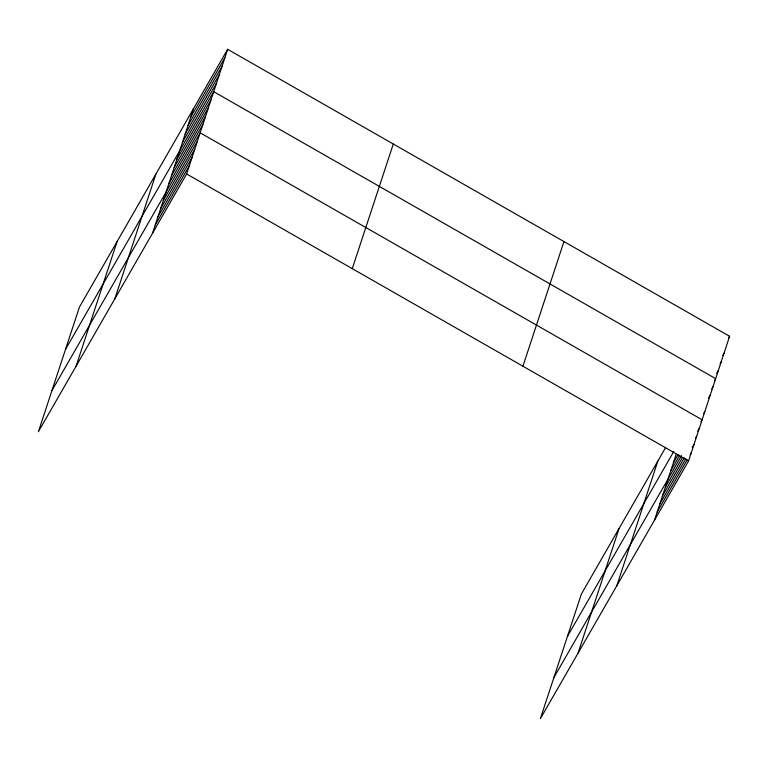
<?xml version="1.0" encoding="UTF-8"?>
<svg xmlns="http://www.w3.org/2000/svg" width="768" height="768" viewBox="0 0 768 768"><rect width="100%" height="100%" fill="white"/><g stroke="black" fill="none" stroke-linecap="round" stroke-linejoin="round"><path stroke-width="1.15" d="M76.061 366.23L117.082 241.584M114.864 298.752L155.885 174.106M152.525 233.251L193.546 108.605M227.645 49.306L79.421 307.075L38.4 431.722L186.624 173.952L227.645 49.306L729.6 336.278L688.579 460.925L540.355 718.694L581.376 594.048L665.606 447.562M352.272 268.656L393.293 144M522.931 366.221L563.952 241.574M578.016 653.203L619.037 528.557M616.819 585.725L657.84 461.078M654.48 520.234L676.138 454.416M190.752 117.082L224.861 57.782M187.968 125.558L222.067 66.25M185.174 134.035L219.283 74.726M182.39 142.512L216.49 83.203M65.472 349.459L213.696 91.68L715.651 378.653L714.48 380.698M176.89 159.216L210.989 99.907M174.182 167.443L208.282 108.134M171.475 175.67L205.574 116.362M168.768 183.898L202.867 124.589M51.936 390.586L200.16 132.816L702.115 419.789L700.944 421.834M163.354 200.352L197.453 141.043M160.646 208.579L194.746 149.27M157.939 216.797L192.038 157.498M155.232 225.024L189.331 165.725M728.429 338.323L729.6 336.278M722.842 355.277L724.022 353.232M720.058 363.754L721.229 361.709M716.678 373.248L718.445 370.186M567.427 636.432L673.776 451.478M711.773 388.925L712.944 386.88M708.47 398.179L710.237 395.107M673.43 462.643L678.134 454.464M670.723 470.87L679.546 455.53M703.651 413.606L704.822 411.562M553.891 677.568L681.533 455.578M665.309 487.325L682.358 457.67M697.642 431.088L699.408 428.016M662.602 495.552L684.355 457.718M695.53 438.288L696.701 436.243M659.894 503.779L685.766 458.784M692.227 447.542L693.994 444.47M657.187 512.006L687.168 459.859M690.115 454.742L691.286 452.698M186.624 173.952L688.579 460.925"/></g></svg>
